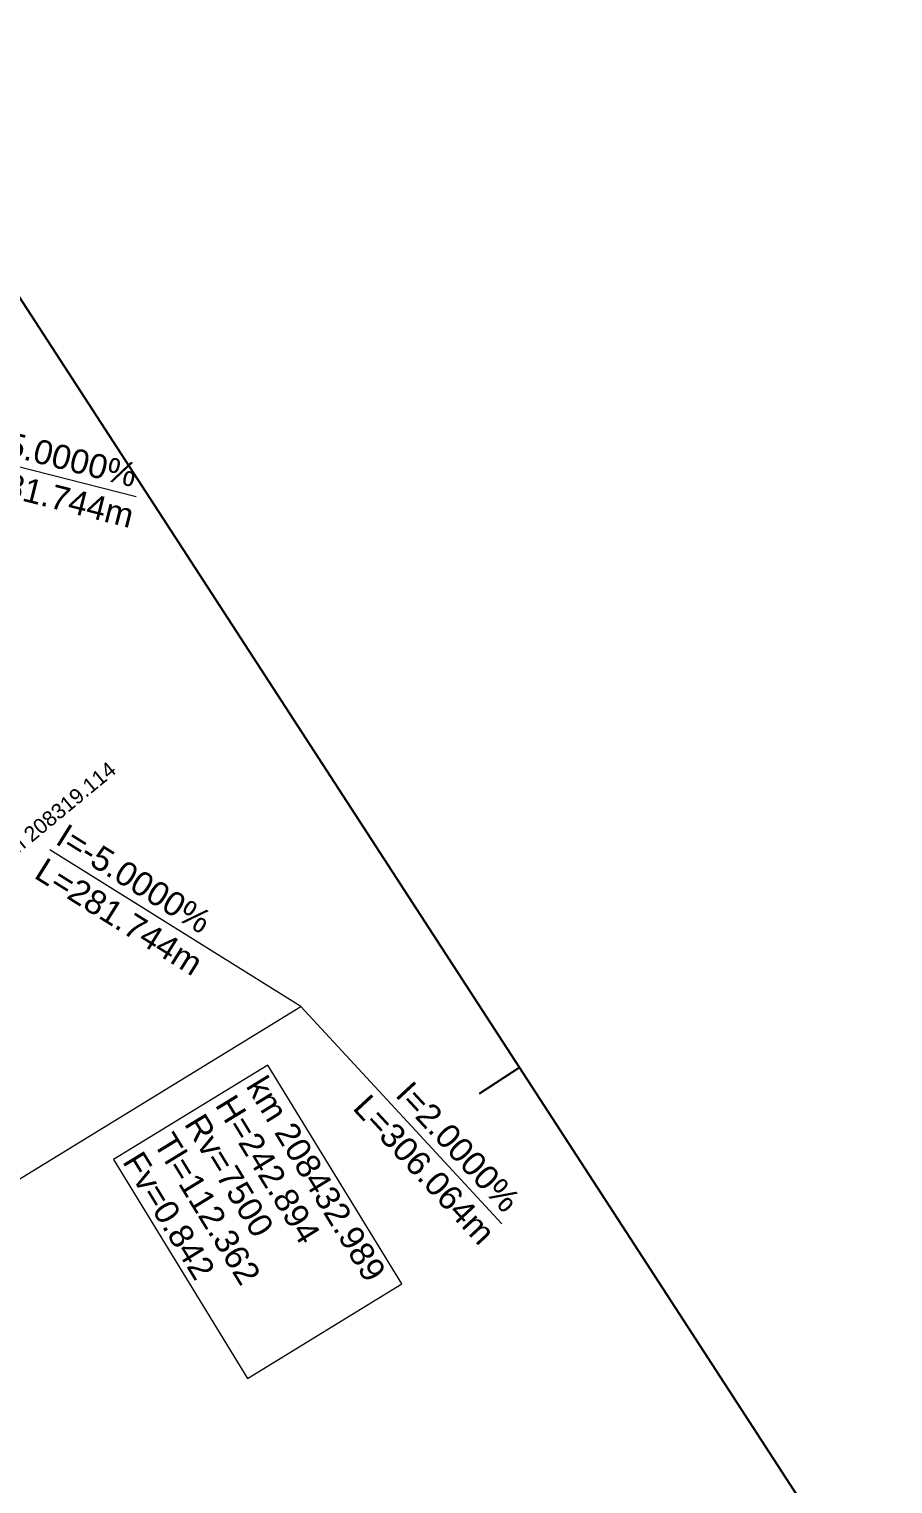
# Model space of a CAD drawing. Extents: x 2610184 to 2620710, y 1263771 to 1270672.
# Drawn here: x 2614708 to 2615155, y 1266934 to 1267688 of the extents above; entities that cross this region are included whole.
import ezdxf

# ---------------------------------------------------------------- set-up
doc = ezdxf.new("R2010")
doc.units = 0
doc.header["$LTSCALE"] = 5
for name, color, linetype in [('Grundriss_26', 7, 'CONTINUOUS'), ('QP_reel_26', 7, 'CONTINUOUS'), ('Titelblatt', 7, 'CONTINUOUS')]:
    doc.layers.add(name, color=color, linetype=linetype)
doc.styles.add('ARIAL', font='arial.ttf')

msp = doc.modelspace()

# ---------------------------------------------------------------- linework, layer by layer
at = {"layer": 'QP_reel_26', "color": 1, "linetype": 'Continuous', "lineweight": 18}
for p, q in [((2614614.59, 1267483.08), (2614763.21, 1267445.33)), ((2614848.58, 1267181.12), (2614718.49, 1267262.3)), ((2614577.2, 1267015.01), (2614848.58, 1267181.12)), ((2614848.58, 1267181.12), (2614952.73, 1267068.59))]:
    msp.add_line(p, q, dxfattribs=at)
msp.add_lwpolyline([(2614751.47, 1267101.84), (2614820.87, 1266988.47), (2614900.83, 1267037.42), (2614831.43, 1267150.78)], close=True, dxfattribs=at)
at = {"layer": 'Titelblatt', "color": 7, "linetype": 'Continuous', "lineweight": -3}
msp.add_line((2614961.81, 1267149.58, 2.5), (2614940.84, 1267135.97, 2.5), dxfattribs=at)
at = {"layer": 'Titelblatt', "color": 7, "linetype": 'Continuous', "lineweight": -3, "elevation": 2.5}
msp.add_lwpolyline([(2610183.79, 1269055.2), (2613614.15, 1263771.02), (2616105.27, 1265388.19), (2612674.9, 1270672.37), (2610183.79, 1269055.2)], dxfattribs=at)

# ---------------------------------------------------------------- texts
at = {"layer": 'Grundriss_26', "color": 30, "lineweight": 18, "style": 'ARIAL'}
msp.add_text('Km 208319.114', height=7.8125, rotation=39.52705, dxfattribs=at).set_placement((2614694.09, 1267253.54))
at = {"layer": 'QP_reel_26', "color": 1, "lineweight": 18, "style": 'ARIAL'}
for s, rotation, p in [('I=5.0000%', 345.7484, (2614680.23, 1267470.71)), ('L=281.744m', 345.7484, (2614665.41, 1267452.98)), ('I=-5.0000%', 328.03708, (2614720.7, 1267265.83)), ('L=281.744m', 328.03708, (2614709.67, 1267248.16)), ('km 208432.989', 301.47203, (2614819.74, 1267139.96)), ('I=2.0000%', 312.78197, (2614896.92, 1267135.03)), ('H=242.894', 301.47203, (2614803.75, 1267130.17)), ('L=306.064m', 312.78197, (2614874.84, 1267128.21)), ('Rv=7500', 301.47203, (2614787.75, 1267120.38)), ('Tl=112.362', 301.47203, (2614771.76, 1267110.59)), ('Fv=0.842', 301.47203, (2614755.77, 1267100.8))]:
    msp.add_text(s, height=12.5, rotation=rotation, dxfattribs=at).set_placement(p)

doc.saveas('drawing.dxf')
